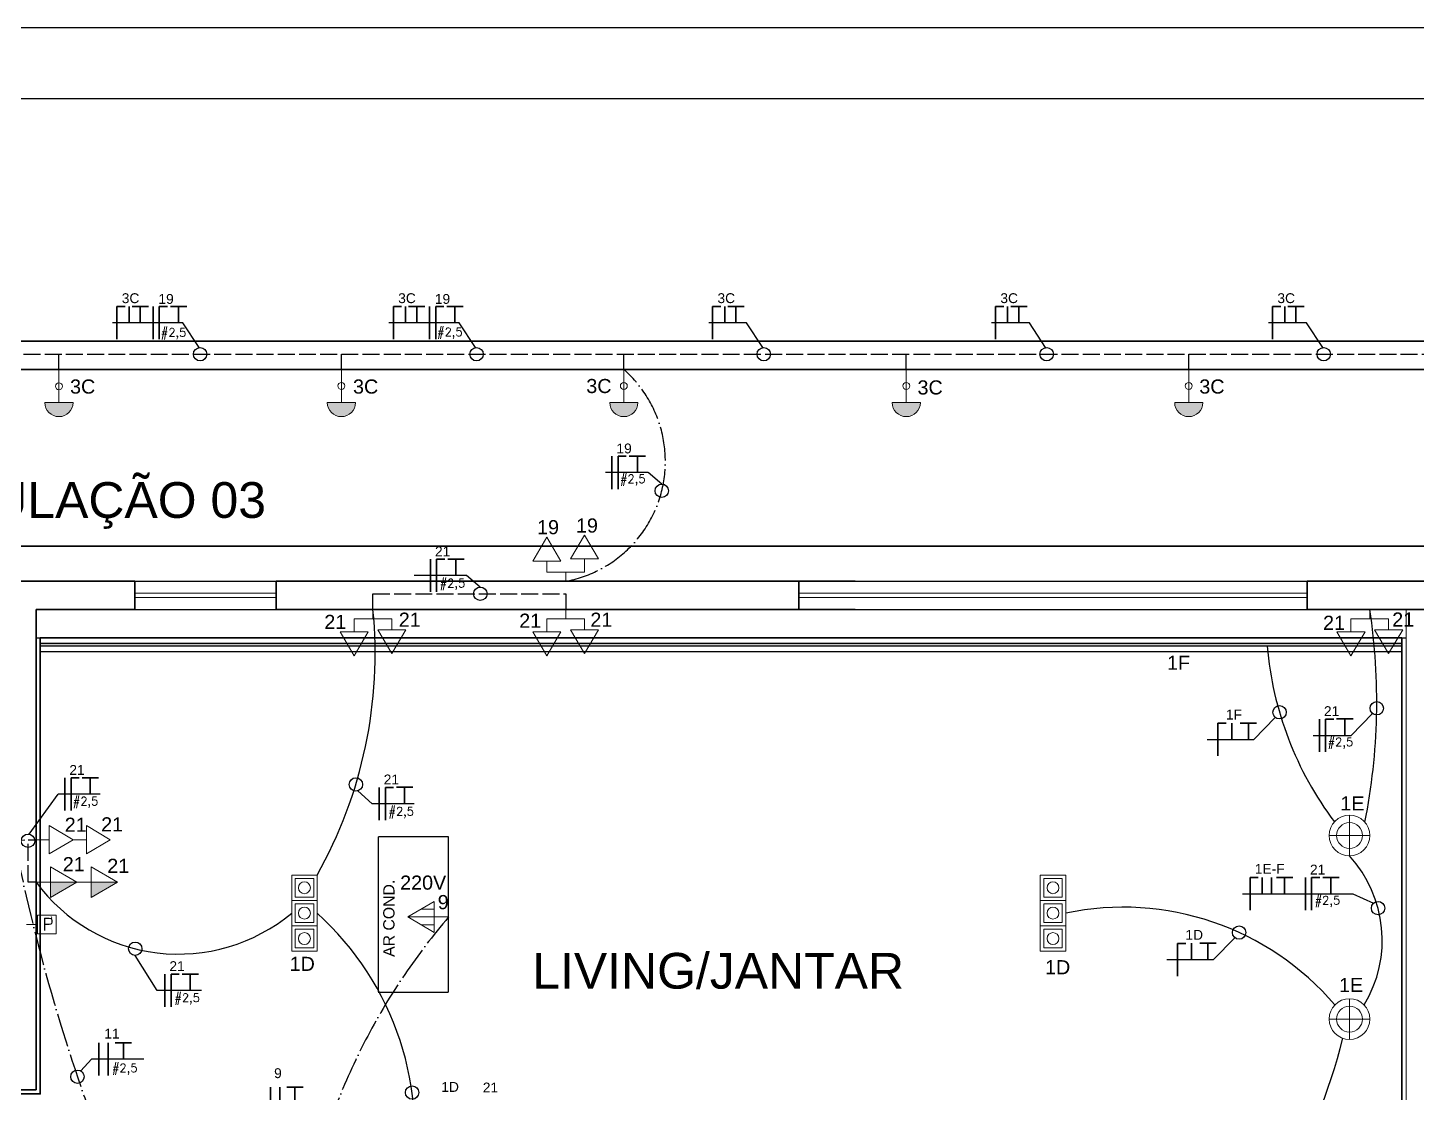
# Model space of a CAD drawing. Header units: millimetres. Extents: x 20625 to 81245, y 3427 to 18613.
# Drawn here: x 67255 to 68239, y 17858 to 18613 of the extents above; entities that cross this region are included whole.
import ezdxf

# ---------------------------------------------------------------- set-up
doc = ezdxf.new("R2010")
doc.units = ezdxf.units.MM
for name, pattern in [('ACAD_ISO02W100', [15, 12, -3]), ('ACAD_ISO04W100', [30, 24, -3, 0, -3]), ('HIDDEN', [0.375, 0.25, -0.125])]:
    doc.linetypes.add(name, pattern=pattern)
for name, color, linetype, lineweight in [('01', 1, 'Continuous', 9), ('EJEL05130C', 130, 'Continuous', 30), ('EJEL0550C', 50, 'Continuous', 35), ('EJEL0580C', 80, 'Continuous', 9), ('EJEL25170C', 170, 'Continuous', 25), ('EJEL25170T', 170, 'ACAD_ISO02W100', 25), ('EJEL25170TP', 10, 'ACAD_ISO04W100', 25), ('EJEL3040C', 40, 'Continuous', 9), ('EJELFORMATO', 170, 'Continuous', 25)]:
    doc.layers.add(name, color=color, linetype=linetype, lineweight=lineweight)
for name, color, linetype in [('1-ARQ-B', 2, 'Continuous'), ('2-TXT-A', 7, 'Continuous'), ('3-TRACO', 20, 'HIDDEN'), ('ARQ-1-ILUMINAÇÃO', 2, 'Continuous'), ('ARQ-1-TEXTO-02', 2, 'Continuous'), ('ARQ-1-TRACEJADO', 20, 'Continuous'), ('ARQ-4-TXT-02', 1, 'Continuous'), ('TOP', 4, 'Continuous')]:
    doc.layers.add(name, color=color, linetype=linetype)
doc.styles.add('ROMANSI', font='RomanS')
doc.styles.add('RSA', font='arial.ttf')
doc.styles.add('SR80', font='SIMPLEX', dxfattribs={"height": 0.1})

# ---------------------------------------------------------------- blocks, each defined once
blk = doc.blocks.new('tomada de secção dupla baixa')
at = {"layer": 'EJEL0580C'}
for p, q in [((187307.17, 48210.55), (187317.14, 48227.45)), ((187317.14, 48227.45), (187327.12, 48210.55)), ((187333.8, 48212.08), (187343.77, 48228.98)), ((187343.77, 48228.98), (187353.74, 48212.08)), ((187307.17, 48210.55), (187327.12, 48210.55)), ((187317.14, 48210.55), (187317.14, 48202.73)), ((187343.77, 48212.08), (187333.8, 48212.08)), ((187333.8, 48212.08), (187353.74, 48212.08)), ((187343.77, 48212.08), (187343.77, 48202.73)), ((187317.14, 48202.73), (187343.77, 48202.73)), ((187343.77, 48202.73), (187330.46, 48202.73)), ((187330.46, 48202.73), (187330.46, 48196.25))]:
    blk.add_line(p, q, dxfattribs=at)
blk = doc.blocks.new('YTFTYF')
at = {"layer": 'EJEL0580C'}
for radius in [5.5, 3.5]:
    blk.add_circle((0, 0), radius, dxfattribs=at)
blk = doc.blocks.new('guygyug')
at = {"layer": 'EJEL0580C'}
for p, q in [((0, -189), (0, 189)), ((189, 0), (-189, 0))]:
    blk.add_line(p, q, dxfattribs=at)
at = {"layer": 'EJEL3040C', "xscale": 34.45206340576645, "yscale": 34.45206340576645, "zscale": 34.45206340576645}
blk.add_blockref('YTFTYF', (0, 0), dxfattribs=at)
blk = doc.blocks.new('A$C1FA829F1')
at = {"layer": 'EJEL0580C'}
for p, q in [((0, 0), (0, 16.9)), ((0, 16.9), (0, -16.9)), ((0, 16.9), (28.7, 0)), ((0, 0), (-15.9, 0)), ((0, 8.5), (14.3, 8.5)), ((28.7, 0), (0, -16.9)), ((0, 0), (28.7, 0)), ((0, -8.5), (14.3, -8.5))]:
    blk.add_line(p, q, dxfattribs=at)
blk = doc.blocks.new('A$C30B02EAA')
at = {"layer": 'EJEL0580C'}
h = blk.add_hatch(color=256, dxfattribs=at)
h.dxf.hatch_style = 1
h.paths.add_polyline_path([(0, 0), (0, -16.9), (28.7, 0)])
for p, q in [((0, 0), (0, 16.9)), ((0, 16.9), (0, -16.9)), ((0, 16.9), (28.7, 0)), ((0, 0), (-15.9, 0)), ((28.7, 0), (0, -16.9)), ((0, 0), (28.7, 0))]:
    blk.add_line(p, q, dxfattribs=at)
blk = doc.blocks.new('2 tugs baixas')
at = {"layer": 'EJEL0580C'}
for p, q in [((186286.36, 52580.32), (186286.36, 52590.29)), ((186286.36, 52590.29), (186286.36, 52570.34)), ((186286.36, 52590.29), (186303.26, 52580.32)), ((186312.61, 52590.29), (186312.61, 52570.34)), ((186312.61, 52590.29), (186329.51, 52580.32)), ((186286.36, 52580.32), (186277.01, 52580.32)), ((186303.26, 52580.32), (186286.36, 52570.34)), ((186312.61, 52580.32), (186303.26, 52580.32)), ((186329.51, 52580.32), (186312.61, 52570.34))]:
    blk.add_line(p, q, dxfattribs=at)
blk = doc.blocks.new('A$C4247474B')
at = {"layer": 'EJEL0580C'}
for p, q in [((0, 0), (31.7, 0)), ((0, 0), (0, -31.7)), ((31.7, 0), (31.7, -31.7)), ((0, -31.7), (31.7, -31.7))]:
    blk.add_line(p, q, dxfattribs=at)
at = {"layer": 'EJEL0580C', "style": 'SR80'}
blk.add_text('P', height=21.2, rotation=270, dxfattribs=at).set_placement((5.5, -8.3))
blk = doc.blocks.new('caixa alta')
at = {"layer": 'EJEL0580C'}
blk.add_arc((203472.7, 35116.8), 5.64, 344.7678, 31.771, dxfattribs=at)
at = {"layer": 'EJEL0580C', "xscale": 1.154827054658877, "yscale": 1.154827054658877, "zscale": 1.154827054658877, "rotation": 90}
blk.add_blockref('A$C4247474B', (203450.4, 35086.2), dxfattribs=at)
blk = doc.blocks.new('T')
at = {"layer": 'EJEL0550C', "ltscale": 0.015}
for p, q in [((10876.14, 7766.04), (10864.57, 7766.04)), ((10870.35, 7754.46), (10870.35, 7766.04))]:
    blk.add_line(p, q, dxfattribs=at)
blk = doc.blocks.new('L')
at = {"layer": 'EJEL0550C', "ltscale": 0.015}
for p, q in [((10856.71, 7742.87), (10856.71, 7766.02)), ((10856.71, 7766.02), (10862.49, 7766.02))]:
    blk.add_line(p, q, dxfattribs=at)

msp = doc.modelspace()

# ---------------------------------------------------------------- hatches: boundary and pattern name
h = msp.add_hatch(color=50)
h.dxf.hatch_style = 1
h.paths.add_polyline_path([(68228.26, 18174.8), (68228.26, 18176.8), (67264.26, 18176.8), (67264.26, 18174.8)])
h = msp.add_hatch(color=50)
h.dxf.hatch_style = 1
h.paths.add_polyline_path([(68228.26, 18174.8), (68228.26, 18176.8), (67264.26, 18176.8), (67264.26, 18174.8)])
at = {"layer": 'EJEL0580C'}
h = msp.add_hatch(color=256, dxfattribs=at)
h.dxf.hatch_style = 1
h.paths.add_polyline_path([(67287.41, 18347.4, -1), (67267.45, 18347.4)])
h = msp.add_hatch(color=256, dxfattribs=at)
h.dxf.hatch_style = 1
h.paths.add_polyline_path([(67287.41, 18347.4, -1), (67267.45, 18347.4)])
h = msp.add_hatch(color=256, dxfattribs=at)
h.dxf.hatch_style = 1
h.paths.add_polyline_path([(67487.41, 18347.4, -1), (67467.45, 18347.4)])
h = msp.add_hatch(color=256, dxfattribs=at)
h.dxf.hatch_style = 1
h.paths.add_polyline_path([(67487.41, 18347.4, -1), (67467.45, 18347.4)])
h = msp.add_hatch(color=256, dxfattribs=at)
h.dxf.hatch_style = 1
h.paths.add_polyline_path([(67687.41, 18347.4, -1), (67667.45, 18347.4)])
h = msp.add_hatch(color=256, dxfattribs=at)
h.dxf.hatch_style = 1
h.paths.add_polyline_path([(67687.41, 18347.4, -1), (67667.45, 18347.4)])
h = msp.add_hatch(color=256, dxfattribs=at)
h.dxf.hatch_style = 1
h.paths.add_polyline_path([(67887.41, 18347.4, -1), (67867.45, 18347.4)])
h = msp.add_hatch(color=256, dxfattribs=at)
h.dxf.hatch_style = 1
h.paths.add_polyline_path([(67887.41, 18347.4, -1), (67867.45, 18347.4)])
h = msp.add_hatch(color=256, dxfattribs=at)
h.dxf.hatch_style = 1
h.paths.add_polyline_path([(68087.41, 18347.4, -1), (68067.45, 18347.4)])
h = msp.add_hatch(color=256, dxfattribs=at)
h.dxf.hatch_style = 1
h.paths.add_polyline_path([(68087.41, 18347.4, -1), (68067.45, 18347.4)])

# ---------------------------------------------------------------- linework, layer by layer
at = {"color": 50}
for p, q in [((68228.26, 18176.8), (67264.26, 18176.8)), ((68228.26, 18174.8), (67264.26, 18174.8))]:
    msp.add_line(p, q, dxfattribs=at)
at = {"layer": '01', "color": 252, "true_color": 0x939598}
for p, q in [((67331.26, 18212.3), (67431.26, 18212.3)), ((67331.26, 18212.3), (67431.26, 18212.3)), ((67331.26, 18212.3), (67431.26, 18212.3)), ((67801.26, 18212.3), (68161.26, 18212.3)), ((67801.26, 18212.3), (68161.26, 18212.3)), ((67801.26, 18212.3), (68161.26, 18212.3)), ((67331.26, 18209.3), (67431.26, 18209.3)), ((67331.26, 18209.3), (67431.26, 18209.3)), ((67331.26, 18209.3), (67431.26, 18209.3)), ((67801.26, 18209.3), (68161.26, 18209.3)), ((67801.26, 18209.3), (68161.26, 18209.3)), ((67801.26, 18209.3), (68161.26, 18209.3)), ((68231.26, 17740.8), (68231.26, 18200.8)), ((68231.26, 17740.8), (68231.26, 18200.8)), ((68231.26, 17740.8), (68231.26, 18200.8))]:
    msp.add_line(p, q, dxfattribs=at)
at = {"layer": '1-ARQ-B', "color": 252, "true_color": 0x939598}
for p, q in [((67331.26, 18220.8), (67431.26, 18220.8)), ((67331.26, 18220.8), (67431.26, 18220.8)), ((67331.26, 18220.8), (67431.26, 18220.8)), ((67801.26, 18220.8), (68161.26, 18220.8)), ((67801.26, 18220.8), (68161.26, 18220.8)), ((67801.26, 18220.8), (68161.26, 18220.8)), ((67331.26, 18200.8), (67431.26, 18200.8)), ((67331.26, 18200.8), (67431.26, 18200.8)), ((67331.26, 18200.8), (67431.26, 18200.8)), ((67801.26, 18200.8), (68161.26, 18200.8)), ((67801.26, 18200.8), (68161.26, 18200.8)), ((67801.26, 18200.8), (68161.26, 18200.8))]:
    msp.add_line(p, q, dxfattribs=at)
at = {"layer": '3-TRACO', "color": 252, "true_color": 0x939598, "elevation": -2.15}
msp.add_lwpolyline([(67503.39, 18039.83), (67503.39, 17929.83), (67553.39, 17929.83), (67553.39, 18039.83), (67503.39, 18039.83)], dxfattribs=at)
at = {"layer": 'ARQ-1-ILUMINAÇÃO', "color": 252, "true_color": 0x939598}
msp.add_line((67261.26, 18180.8), (68231.26, 18180.8), dxfattribs=at)
at = {"layer": 'ARQ-1-TEXTO-02', "color": 252, "true_color": 0x939598}
for p, q in [((68228.26, 18180.8), (67264.26, 18180.8)), ((68228.26, 18170.8), (67264.26, 18170.8))]:
    msp.add_line(p, q, dxfattribs=at)
at = {"layer": 'ARQ-1-TRACEJADO', "color": 252, "true_color": 0x939598}
for p, q in [((66521.05, 18245.68), (68310.28, 18245.68)), ((66522.03, 18245.8), (68311.26, 18245.8)), ((66731.26, 18245.92), (68311.26, 18245.92))]:
    msp.add_line(p, q, dxfattribs=at)
at = {"layer": 'EJEL05130C'}
for p, q in [((67365.21, 18403.85), (67315.31, 18403.85)), ((67376.7, 18386.33), (67365.21, 18403.85)), ((67560.92, 18403.85), (67511.02, 18403.85)), ((67572.41, 18386.33), (67560.92, 18403.85)), ((67764.3, 18403.85), (67737.5, 18403.85)), ((67775.79, 18386.33), (67764.3, 18403.85)), ((67964.61, 18403.85), (67937.81, 18403.85)), ((67976.1, 18386.33), (67964.61, 18403.85)), ((68160.76, 18403.85), (68133.96, 18403.85)), ((68172.25, 18386.33), (68160.76, 18403.85)), ((67694.5, 18297.77), (67664.4, 18297.77)), ((67704.29, 18289.66), (67694.55, 18297.77)), ((67566.02, 18224.85), (67528.9, 18224.85)), ((67575.81, 18216.74), (67566.07, 18224.85)), ((68123.57, 18108.87), (68138.72, 18124.37)), ((68192.38, 18111.72), (68207.54, 18127.21)), ((68165.56, 18111.72), (68192.38, 18111.72)), ((68090.48, 18108.87), (68123.57, 18108.87)), ((67499.12, 18063.33), (67489.17, 18072.42)), ((67256.26, 18041.75), (67276.91, 18070.06)), ((67306.64, 18070.06), (67276.91, 18070.06)), ((67528.97, 18063.33), (67499.12, 18063.33)), ((68115.51, 17999.52), (68193.59, 17999.52)), ((68193.59, 17999.52), (68208.18, 17992.82)), ((68094.94, 17952.89), (68110.1, 17968.38)), ((67346.93, 17931.13), (67331.48, 17955.88)), ((68061.85, 17952.89), (68094.94, 17952.89)), ((67378.49, 17931.13), (67346.93, 17931.13)), ((67292.89, 17874.1), (67300.41, 17882.44)), ((67337.53, 17882.44), (67300.41, 17882.44))]:
    msp.add_line(p, q, dxfattribs=at)
for centre in [(67377.43, 18381.64), (67573.14, 18381.64), (67776.52, 18381.64), (67976.83, 18381.64), (68172.98, 18381.64), (67704.29, 18284.92), (67575.81, 18212), (68141.72, 18128.05), (68210.53, 18130.89), (67487.73, 18076.93), (67255.56, 18037.06), (68211.44, 17989.38), (68113.09, 17972.06), (67331.48, 17960.62), (67290.56, 17869.98), (67527.52, 17858.79)]:
    msp.add_circle(centre, 4.74, dxfattribs=at)
at = {"layer": 'EJEL0550C', "ltscale": 0.015}
for p, q in [((67327.12, 18403.83), (67327.12, 18415.41)), ((67344.16, 18392.27), (67344.16, 18415.42)), ((67522.83, 18403.83), (67522.83, 18415.41)), ((67539.87, 18392.27), (67539.87, 18415.42)), ((67748.89, 18403.85), (67748.89, 18415.42)), ((67949.2, 18403.85), (67949.2, 18415.42)), ((68145.36, 18403.85), (68145.36, 18415.42)), ((67669.01, 18286.18), (67669.01, 18309.33)), ((67540.53, 18213.26), (67540.53, 18236.41)), ((68169.93, 18100.15), (68169.93, 18123.29)), ((68107.92, 18108.86), (68107.92, 18120.43)), ((67281.65, 18058.49), (67281.65, 18081.64)), ((67504.23, 18051.75), (67504.23, 18074.9)), ((68129.32, 17999.52), (68129.32, 18011.09)), ((68136.09, 17999.52), (68136.09, 18011.09)), ((68160.09, 17987.94), (68160.09, 18011.09)), ((68079.29, 17952.88), (68079.29, 17964.45)), ((67352.48, 17919.55), (67352.48, 17942.7)), ((67305.8, 17870.86), (67305.8, 17894.01)), ((67312.35, 17870.86), (67312.35, 17894.01)), ((67427.23, 17839.54), (67427.23, 17862.69)), ((67433.77, 17839.54), (67433.77, 17862.69))]:
    msp.add_line(p, q, dxfattribs=at)
at = {"layer": 'EJEL0580C'}
for p, q in [((67277.43, 18347.4), (67277.43, 18370.8)), ((67277.43, 18347.4), (67277.43, 18370.8)), ((67477.43, 18347.4), (67477.43, 18370.8)), ((67477.43, 18347.4), (67477.43, 18370.8)), ((67677.43, 18347.4), (67677.43, 18370.8)), ((67677.43, 18347.4), (67677.43, 18370.8)), ((67877.43, 18347.4), (67877.43, 18370.8)), ((67877.43, 18347.4), (67877.43, 18370.8)), ((68077.43, 18347.4), (68077.43, 18370.8)), ((68077.43, 18347.4), (68077.43, 18370.8)), ((67287.41, 18347.4), (67267.45, 18347.4)), ((67287.41, 18347.4), (67267.45, 18347.4)), ((67487.41, 18347.4), (67467.45, 18347.4)), ((67487.41, 18347.4), (67467.45, 18347.4)), ((67687.41, 18347.4), (67667.45, 18347.4)), ((67687.41, 18347.4), (67667.45, 18347.4)), ((67887.41, 18347.4), (67867.45, 18347.4)), ((67887.41, 18347.4), (67867.45, 18347.4)), ((68087.41, 18347.4), (68067.45, 18347.4)), ((68087.41, 18347.4), (68067.45, 18347.4)), ((67254.58, 17977.8), (67262.16, 17977.8))]:
    msp.add_line(p, q, dxfattribs=at)
for points in [[(67460.24, 17958.83), (67460.24, 18012.83), (67442.24, 18012.83), (67442.24, 17958.83)], [(67460.24, 17994.83), (67442.24, 17994.83)], [(67442.24, 17976.83), (67460.24, 17976.83)], [(67442.24, 17958.83), (67460.24, 17958.83)]]:
    msp.add_lwpolyline(points, dxfattribs=at)
for points in [[(67444.64, 17997.23), (67457.84, 17997.23), (67457.84, 18010.43), (67444.64, 18010.43)], [(67444.64, 17979.23), (67457.84, 17979.23), (67457.84, 17992.43), (67444.64, 17992.43)], [(67444.64, 17961.23), (67457.84, 17961.23), (67457.84, 17974.43), (67444.64, 17974.43)]]:
    msp.add_lwpolyline(points, close=True, dxfattribs=at)
at = {"layer": 'EJEL0580C', "elevation": -11.62}
for points in [[(67990.3, 17958.83), (67990.3, 18012.83), (67972.3, 18012.83), (67972.3, 17958.83)], [(67990.3, 17994.83), (67972.3, 17994.83)], [(67972.3, 17976.83), (67990.3, 17976.83)], [(67972.3, 17958.83), (67990.3, 17958.83)]]:
    msp.add_lwpolyline(points, dxfattribs=at)
for points in [[(67974.7, 17997.23), (67987.9, 17997.23), (67987.9, 18010.43), (67974.7, 18010.43)], [(67974.7, 17979.23), (67987.9, 17979.23), (67987.9, 17992.43), (67974.7, 17992.43)], [(67974.7, 17961.23), (67987.9, 17961.23), (67987.9, 17974.43), (67974.7, 17974.43)]]:
    msp.add_lwpolyline(points, close=True, dxfattribs=at)
at = {"layer": 'EJEL0580C'}
for centre, radius in [((67277.43, 18358.93), 2.46), ((67477.43, 18359.17), 2.46), ((67677.43, 18359.17), 2.46), ((67877.43, 18359.17), 2.46), ((68077.43, 18359.17), 2.46), ((67451.24, 18003.83), 4.23), ((67981.3, 18003.83, -11.62), 4.23), ((67451.24, 17985.83), 4.23), ((67981.3, 17985.83, -11.62), 4.23), ((67451.24, 17967.83), 4.23), ((67981.3, 17967.83, -11.62), 4.23)]:
    msp.add_circle(centre, radius, dxfattribs=at)
for centre in [(67277.43, 18347.4), (67277.43, 18347.4), (67477.43, 18347.4), (67477.43, 18347.4), (67677.43, 18347.4), (67677.43, 18347.4), (67877.43, 18347.4), (67877.43, 18347.4), (68077.43, 18347.4), (68077.43, 18347.4)]:
    msp.add_arc(centre, 9.98, 180, 0, dxfattribs=at)
at = {"layer": 'EJEL25170C'}
for centre, radius, start, end in [((67182.21, 18169.52), 319.15, 330.59442, 5.62419), ((67774.4, 18135.33), 436.16, 348.74649, 8.63331), ((68375.32, 18196.32), 243.38, 185.0736, 216.83411), ((68125.76, 17966.66), 88.65, 328.85448, 42.36572), ((67362.1, 18082.05), 125.23, 216.36562, 309.78839), ((67319.56, 17829.98), 209.95, 348.55063, 47.92873), ((68030.85, 17792.98), 197.06, 40.42944, 101.87429), ((67783.46, 17999.15), 415.83, 329.53122, 345.80293)]:
    msp.add_arc(centre, radius, start, end, dxfattribs=at)
at = {"layer": 'EJEL25170T'}
for p, q in [((66277.43, 18381.64), (68477.43, 18381.64)), ((67277.43, 18370.8), (67277.43, 18381.64)), ((67477.43, 18370.8), (67477.43, 18381.64)), ((67677.43, 18370.8), (67677.43, 18381.64)), ((67877.43, 18370.8), (67877.43, 18381.64)), ((68077.43, 18370.8), (68077.43, 18381.64)), ((67499.82, 18200.8), (67499.82, 18212)), ((67499.82, 18212), (67636.26, 18212)), ((67636.26, 18212), (67636.26, 18200.8)), ((67241.26, 18037.6), (67255.56, 18037.8)), ((67255.56, 18007.8), (67255.56, 18037.8)), ((67255.56, 18037.8), (67261.26, 18037.8)), ((67261.26, 18007.8), (67255.56, 18007.8))]:
    msp.add_line(p, q, dxfattribs=at)
at = {"layer": 'EJEL25170TP'}
for centre, radius, start, end in [((67620.37, 18305.81), 86.48, 280.58325, 48.71757), ((70401.08, 23679.83), 6935.8, 231.273943, 246.872706), ((67741.28, 18297.47), 1019.91, 187.98429, 266.37928), ((68587.31, 18307.05), 1368.4, 190.36911, 228.29229), ((67903.44, 17683.7), 460.66, 139.45466, 240.53866)]:
    msp.add_arc(centre, radius, start, end, dxfattribs=at)
at = {"layer": 'EJELFORMATO', "color": 7, "elevation": 836659.2}
msp.add_lwpolyline([(64594.09, 14407.8), (70539.09, 14407.8), (70539.09, 18612.8), (64594.09, 18612.8)], close=True, dxfattribs=at)
at = {"layer": 'EJELFORMATO', "elevation": 836659.2}
msp.add_lwpolyline([(70489.09, 14457.8), (64719.09, 14457.8), (64719.09, 18562.8), (70489.09, 18562.8)], close=True, dxfattribs=at)
at = {"layer": 'TOP', "color": 252, "lineweight": 35, "true_color": 0x939598}
for p, q in [((66077.43, 18370.8), (68963.53, 18370.8)), ((66077.43, 18370.8), (68963.53, 18370.8)), ((66107.47, 18370.8), (68963.53, 18370.8)), ((67166.26, 18220.8), (67331.26, 18220.8)), ((67166.26, 18220.8), (67331.26, 18220.8)), ((67166.26, 18220.8), (67331.26, 18220.8)), ((67331.26, 18200.8), (67331.26, 18220.8)), ((67331.26, 18200.8), (67331.26, 18220.8)), ((67331.26, 18200.8), (67331.26, 18220.8)), ((67431.26, 18220.8), (67841.26, 18220.8)), ((67431.26, 18200.8), (67431.26, 18220.8)), ((67431.26, 18220.8), (67841.26, 18220.8)), ((67431.26, 18200.8), (67431.26, 18220.8)), ((67431.26, 18220.8), (67841.26, 18220.8)), ((67431.26, 18200.8), (67431.26, 18220.8)), ((67801.26, 18200.8), (67801.26, 18220.8)), ((67801.26, 18200.8), (67801.26, 18220.8)), ((67801.26, 18200.8), (67801.26, 18220.8)), ((68161.26, 18220.8), (68261.26, 18220.8)), ((68161.26, 18200.8), (68161.26, 18220.8)), ((68161.26, 18220.8), (68261.26, 18220.8)), ((68161.26, 18200.8), (68161.26, 18220.8)), ((68161.26, 18220.8), (68261.26, 18220.8)), ((68161.26, 18200.8), (68161.26, 18220.8)), ((67261.26, 18200.8), (67331.26, 18200.8)), ((67261.26, 18200.8), (67261.26, 17860.76)), ((67261.26, 18200.8), (67331.26, 18200.8)), ((67261.26, 18200.8), (67261.26, 17860.76)), ((67261.26, 18200.8), (67331.26, 18200.8)), ((67261.26, 18200.8), (67261.26, 17860.76)), ((67431.26, 18200.8), (67841.26, 18200.8)), ((67431.26, 18200.8), (67841.26, 18200.8)), ((67431.26, 18200.8), (67841.26, 18200.8)), ((68161.26, 18200.8), (68261.26, 18200.8)), ((68161.26, 18200.8), (68261.26, 18200.8)), ((68161.26, 18200.8), (68261.26, 18200.8)), ((67261.26, 17860.76), (67231.26, 17860.76)), ((67261.26, 17860.76), (67231.26, 17860.76)), ((67261.26, 17860.76), (67231.26, 17860.76))]:
    msp.add_line(p, q, dxfattribs=at)
for points in [[(66056.42, 18390.8), (68982.52, 18390.8), (69052.48, 17053.22), (66121.26, 17071.04)], [(66056.42, 18390.8), (68982.52, 18390.8), (69052.48, 17053.22), (66121.26, 17071.04)], [(66086.46, 18390.8), (68982.52, 18390.8), (69052.48, 17053.22), (66121.26, 17071.04)], [(68228.26, 18180.8), (68228.26, 17263.8), (67714.26, 17263.8), (67714.26, 17703.8), (67104.26, 17703.76), (67104.26, 17857.76), (67264.26, 17857.76), (67264.26, 18180.8)]]:
    msp.add_lwpolyline(points, dxfattribs=at)

# ---------------------------------------------------------------- block references
at = {"layer": 'EJEL0580C'}
msp.add_blockref('tomada de secção dupla baixa', (-119694.2, -29975.45), dxfattribs=at)
at = {"layer": 'EJEL0580C', "rotation": 180}
for p in [(254830.27, 66397.05), (254966.71, 66397.05), (255536.07, 66397.05)]:
    msp.add_blockref('tomada de secção dupla baixa', p, dxfattribs=at)
at = {"layer": 'EJEL0580C'}
for name, p, xscale, yscale, zscale in [('A$C30B02EAA', (67271.51, 18007.8), 0.645886, 0.645886, 0.645886), ('A$C30B02EAA', (67300.29, 18007.8), 0.645886, 0.645886, 0.645886), ('caixa alta', (-6675.82, 5220.11), 0.363420236745347, 0.363420236745347, 0.363420236745347)]:
    msp.add_blockref(name, p, dxfattribs=dict(at, xscale=xscale, yscale=yscale, zscale=zscale))
at = {"layer": 'EJEL0580C', "xscale": 0.645886, "yscale": 0.645886, "zscale": 0.645886, "rotation": 180}
msp.add_blockref('A$C1FA829F1', (67543.14, 17983.14, -2.15), dxfattribs=at)
at = {"layer": 'EJEL25170C'}
for name, p in [('L', (56461.83, 10649.4)), ('T', (56464.71, 10649.37)), ('L', (56491.81, 10649.4)), ('T', (56491.81, 10649.4)), ('L', (56657.54, 10649.4)), ('T', (56660.42, 10649.37)), ('L', (56687.52, 10649.4)), ('T', (56687.52, 10649.4)), ('L', (56883.6, 10649.42)), ('T', (56886.48, 10649.39)), ('L', (57083.91, 10649.42)), ('T', (57086.79, 10649.39)), ('L', (57280.07, 10649.42)), ('T', (57282.95, 10649.39)), ('L', (56816.66, 10543.31)), ('T', (56816.66, 10543.31)), ('L', (56688.18, 10470.39)), ('T', (56688.18, 10470.39)), ('L', (57317.58, 10357.28)), ('T', (57317.58, 10357.28)), ('L', (57241.4, 10354.39)), ('T', (57249.28, 10354.41)), ('L', (56429.3, 10315.62)), ('T', (56429.3, 10315.62)), ('L', (56651.88, 10308.88)), ('T', (56651.88, 10308.88)), ('L', (57264.11, 10245.07)), ('T', (57274.94, 10245.05)), ('L', (57307.74, 10245.07)), ('T', (57307.74, 10245.07)), ('L', (57212.77, 10198.41)), ('T', (57220.65, 10198.43)), ('L', (56500.13, 10176.68)), ('T', (56500.13, 10176.68)), ('T', (56452.78, 10127.98)), ('T', (56574.21, 10096.65))]:
    msp.add_blockref(name, p, dxfattribs=at)
at = {"layer": 'EJEL25170T', "color": 240, "true_color": 0xed1f24}
msp.add_blockref('2 tugs baixas', (-119015.76, -34542.51), dxfattribs=at)
at = {"layer": 'EJEL3040C', "xscale": 0.0760503925194413, "yscale": 0.0760503925194413, "zscale": 0.0760503925194413}
for p in [(68191.26, 18040.8), (68191.26, 17910.8)]:
    msp.add_blockref('guygyug', p, dxfattribs=at)

# ---------------------------------------------------------------- texts
at = {"layer": '2-TXT-A', "color": 2, "true_color": 0xf1eb1f, "char_height": 25.3125, "width": 549.5577, "style": 'RSA'}
for s, insert, attachment_point in [('CIRCULAÇÃO 03', (67143.1, 18257.93, -836659.2), 7), ('LIVING/JANTAR', (67612.56, 17957.65, -836659.2), 1)]:
    msp.add_mtext(s, dxfattribs=dict(at, insert=insert, attachment_point=attachment_point))
at = {"layer": 'ARQ-4-TXT-02', "color": 252, "true_color": 0x939598, "insert": (67507.06, 17954.85, -2.15), "char_height": 8, "width": 381.0267, "attachment_point": 1, "rotation": 90, "style": 'RSA'}
msp.add_mtext('AR COND.', dxfattribs=at)
at = {"layer": 'ARQ-4-TXT-02', "insert": (67502.22, 18012.44), "char_height": 10, "width": 66.2629, "attachment_point": 1, "style": 'RSA'}
msp.add_mtext('\\pxqc;220V', dxfattribs=at)
at = {"layer": 'EJEL05130C', "color": 4, "attachment_point": 1, "style": 'RSA'}
for s, insert, char_height, width in [('3C', (67321.93, 18424.8, -1170445.19), 6.995, 46.3492), ('19', (67347.88, 18424.27, -1673318.4), 6.995, 46.3492), ('3C', (67517.64, 18424.8, -1170445.19), 6.995, 46.3492), ('19', (67543.59, 18424.27, -1673318.4), 6.995, 46.3492), ('3C', (67743.71, 18424.82, -1170445.19), 6.995, 46.3492), ('3C', (67944.02, 18424.82, -1170445.19), 6.995, 46.3492), ('3C', (68140.17, 18424.82, -1170445.19), 6.995, 46.3492), ('3C', (67285.33, 18363.74), 10, 66.2629), ('3C', (67485.68, 18363.74), 10, 66.2629), ('3C', (67650.86, 18364.11), 10, 66.2629), ('3C', (67885.37, 18363.11), 10, 66.2629), ('3C', (68084.9, 18363.75), 10, 66.2629), ('19', (67672.18, 18318.4), 6.995, 46.3492), ('21', (67543.7, 18245.48), 6.995, 46.3492), ('1F', (68062.03, 18168.14), 10, 66.2629), ('21', (68173.1, 18132.36), 6.995, 46.3492), ('1F', (68103.7, 18129.92), 6.995, 46.3492), ('21', (67284.82, 18090.71), 6.995, 46.3492), ('21', (67507.4, 18083.97), 6.995, 46.3492), ('1E', (68184.73, 18068.57), 10, 66.2629), ('1E-F', (68124.19, 18020.67, 1673318.4), 6.995, 46.3492), ('21', (68163.25, 18020.16), 6.995, 46.3492), ('9', (67545.64, 17998.64), 10, 66.2629), ('1D', (68075.07, 17973.94), 6.995, 46.3492), ('1D', (67440.79, 17954.9), 10, 66.2629), ('21', (67355.65, 17951.77), 6.995, 46.3492), ('1D', (67975.66, 17952.53), 10, 66.2629), ('1E', (68183.85, 17939.94), 10, 66.2629), ('11', (67309.55, 17903.99), 6.995, 5.8344), ('9', (67429.8, 17875.99), 6.99, 5.8344), ('1D', (67548.19, 17866.24), 6.995, 46.3492), ('21', (67577.56, 17865.83), 6.995, 46.3492)]:
    msp.add_mtext(s, dxfattribs=dict(at, insert=insert, char_height=char_height, width=width))
at = {"layer": 'EJEL05130C', "ltscale": 0.35, "char_height": 10, "width": 66.2629, "attachment_point": 7, "style": 'RSA'}
for s, insert in [('19', (67616, 18254.01)), ('19', (67643.55, 18255.2)), ('21', (67465.35, 18187.07)), ('21', (67518.08, 18188.64)), ('21', (67603.36, 18187.91)), ('21', (67653.74, 18188.61)), ('21', (68172.52, 18186.44)), ('21', (68221.48, 18188.73)), ('21', (67281.55, 18043.42)), ('21', (67307.34, 18043.71)), ('21', (67280.18, 18015.5)), ('21', (67311.66, 18014.31))]:
    msp.add_mtext(s, dxfattribs=dict(at, insert=insert))
at = {"layer": 'EJEL3040C', "ltscale": 0.1, "char_height": 5.935, "attachment_point": 1, "style": 'ROMANSI'}
for insert in [(67349.57, 18400.03), (67545.19, 18400.39), (67674.69, 18296.34), (67547.04, 18222.46), (68175.74, 18110.02), (67287.23, 18068.09), (67510.77, 18060.87), (68166.55, 17997.93), (67359.19, 17928.88), (67314.98, 17879.19)]:
    msp.add_mtext_dynamic_manual_height_columns('#2,5', width=21.7247, gutter_width=0.371, heights=[0], dxfattribs=dict(at, insert=insert))

doc.saveas('drawing.dxf')
